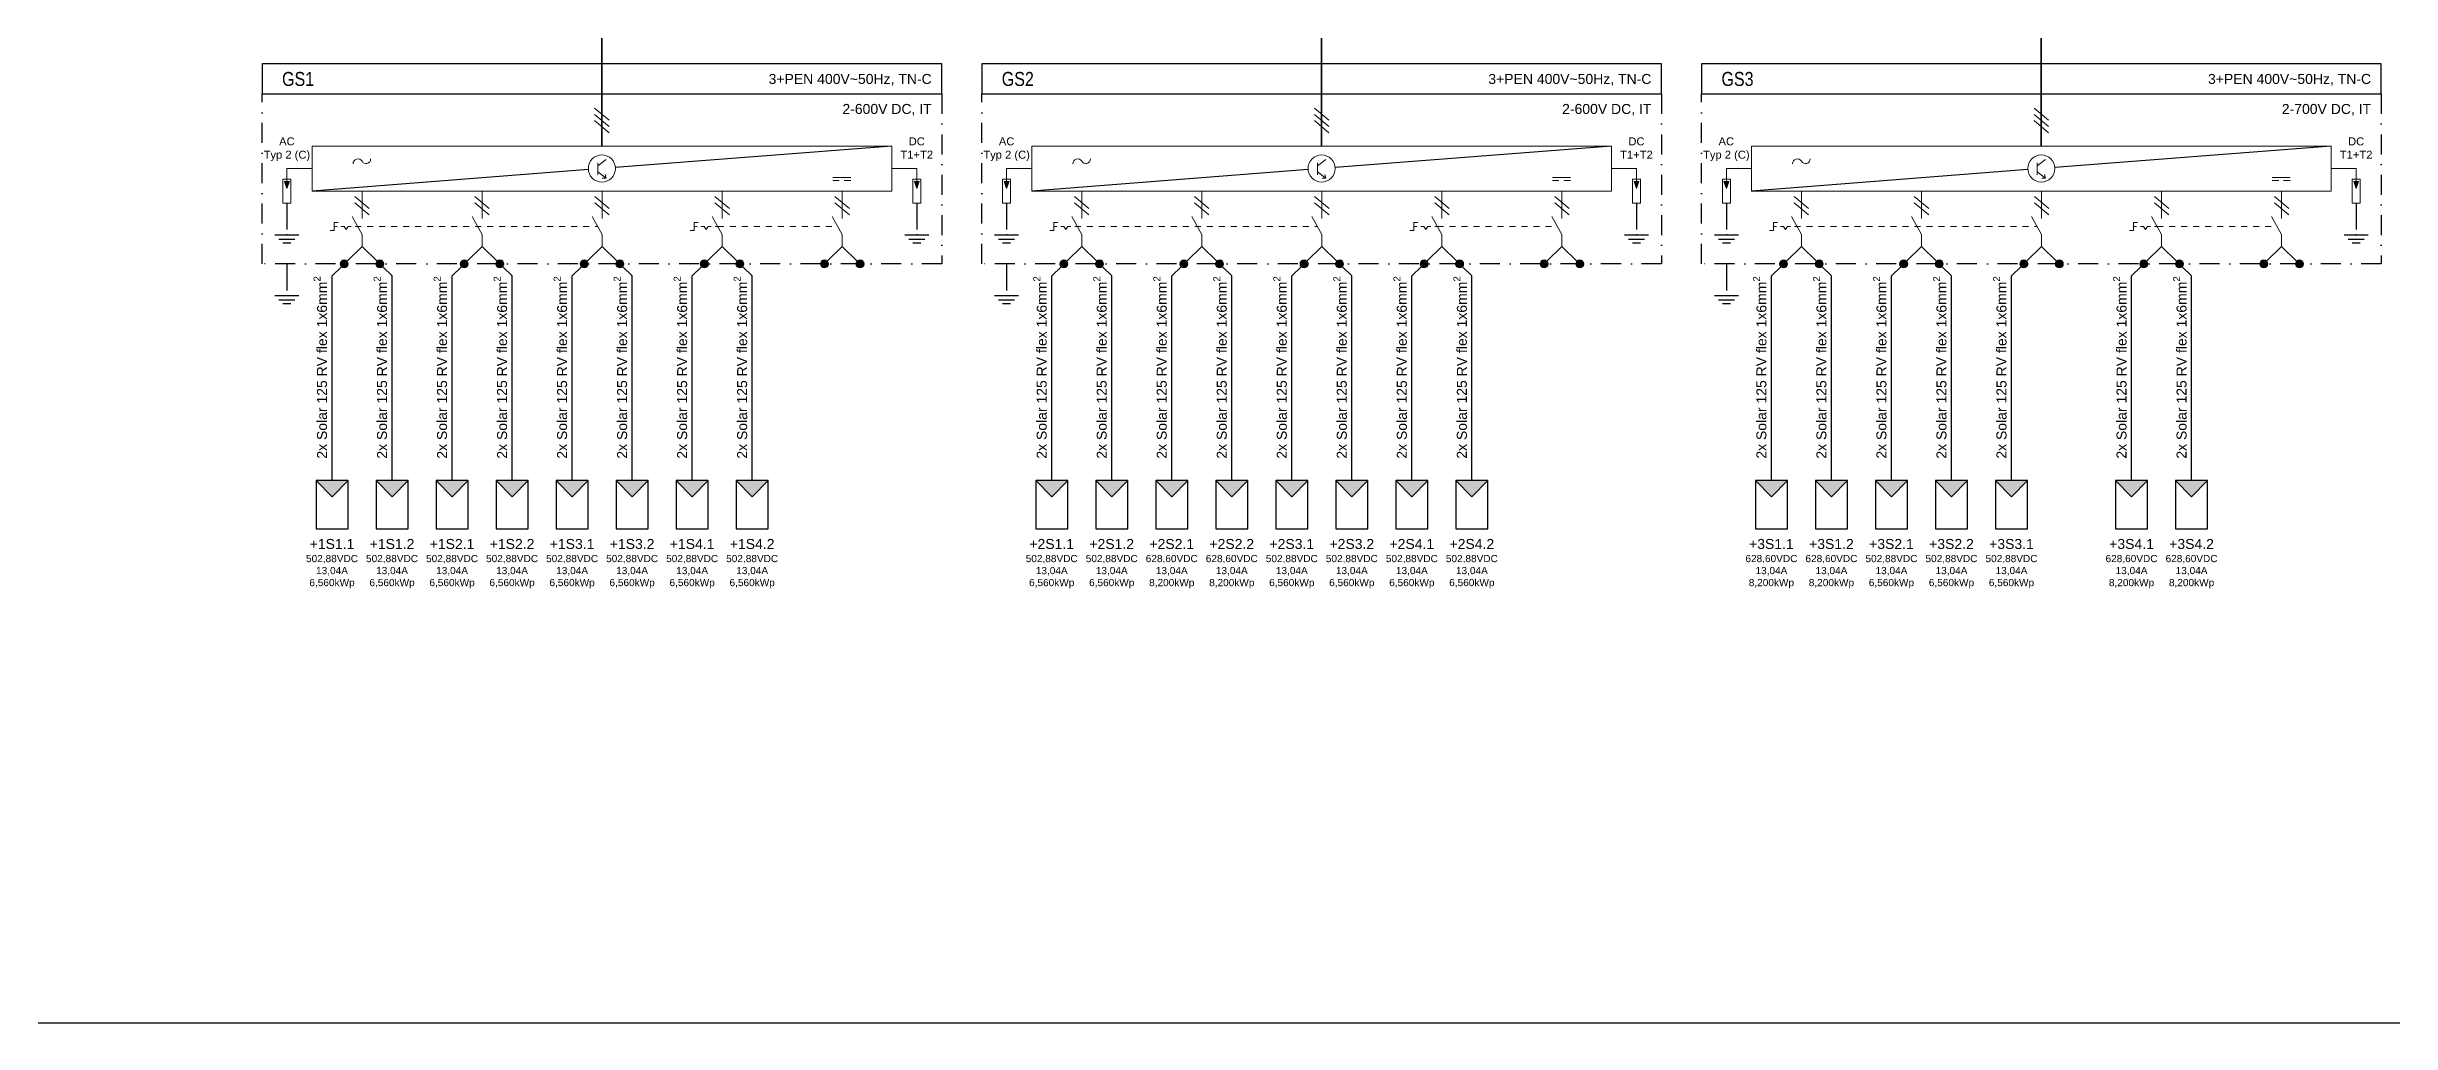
# Model space of a CAD drawing. Header units: millimetres. Extents: x -612 to 6794, y -5043 to 2163.
# Drawn here: x 74 to 660, y 755 to 1000 of the extents above; entities that cross this region are included whole.
import ezdxf
from ezdxf.enums import TextEntityAlignment as Align

# ---------------------------------------------------------------- set-up
doc = ezdxf.new("R2010")
doc.units = ezdxf.units.MM
doc.header["$MEASUREMENT"] = 0
for name, pattern in [('EPL_DASH', [1, 0.5, -0.5]), ('EPL_DASHLONGDOT', [1, 0.66, -0.12, 0.1, -0.12]), ('ČERCHOVANÁ', [1, 0.5, -0.25, 0, -0.25])]:
    doc.linetypes.add(name, pattern=pattern)
for name, color, linetype in [('22kV', 34, 'Continuous'), ('400V', 7, 'Continuous'), ('EV-Káble', 7, 'Continuous'), ('Kable', 7, 'Continuous'), ('LEGRAND', 7, 'Continuous')]:
    doc.layers.add(name, color=color, linetype=linetype)
doc.layers.add('EPLAN100', color=7, linetype='Continuous', lineweight=50)
doc.layers.add('EPLAN305', color=7, linetype='EPL_DASH', lineweight=25)
doc.styles.get("Standard").update_dxf_attribs({"font": 'arial.ttf'})
doc.styles.add('styl2', font='ARIALN.TTF', dxfattribs={"width": 0.85})

msp = doc.modelspace()

# ---------------------------------------------------------------- hatches: boundary and pattern name
at = {"layer": 'EPLAN305', "linetype": 'Continuous', "ltscale": 4}
for points in [[(141.25, 891.09), (145.25, 887.09), (149.25, 891.09)], [(156.25, 891.09), (160.25, 887.09), (164.25, 891.09)], [(171.25, 891.09), (175.25, 887.09), (179.25, 891.09)], [(186.25, 891.09), (190.25, 887.09), (194.25, 891.09)], [(201.25, 891.09), (205.25, 887.09), (209.25, 891.09)], [(216.25, 891.09), (220.25, 887.09), (224.25, 891.09)], [(231.25, 891.09), (235.25, 887.09), (239.25, 891.09)], [(246.25, 891.09), (250.25, 887.09), (254.25, 891.09)], [(321.11, 891.09), (325.11, 887.09), (329.11, 891.09)], [(336.11, 891.09), (340.11, 887.09), (344.11, 891.09)], [(351.11, 891.09), (355.11, 887.09), (359.11, 891.09)], [(366.11, 891.09), (370.11, 887.09), (374.11, 891.09)], [(381.11, 891.09), (385.11, 887.09), (389.11, 891.09)], [(396.11, 891.09), (400.11, 887.09), (404.11, 891.09)], [(411.11, 891.09), (415.11, 887.09), (419.11, 891.09)], [(426.11, 891.09), (430.11, 887.09), (434.11, 891.09)], [(500.97, 891.09), (504.97, 887.09), (508.97, 891.09)], [(515.97, 891.09), (519.97, 887.09), (523.97, 891.09)], [(530.97, 891.09), (534.97, 887.09), (538.97, 891.09)], [(545.97, 891.09), (549.97, 887.09), (553.97, 891.09)], [(560.97, 891.09), (564.97, 887.09), (568.97, 891.09)], [(590.97, 891.09), (594.97, 887.09), (598.97, 891.09)], [(605.97, 891.09), (609.97, 887.09), (613.97, 891.09)]]:
    msp.add_hatch(color=230, dxfattribs=at).paths.add_polyline_path(points, flags=0)
at = {"layer": 'EV-Káble', "transparency": 33554687}
h = msp.add_hatch(color=1, dxfattribs=at)
h.dxf.hatch_style = 1
h.paths.add_polyline_path([(149.3, 945.26, 1), (147.3, 945.26)])
h = msp.add_hatch(color=7, dxfattribs=at)
h.dxf.hatch_style = 1
h.paths.add_polyline_path([(147.3, 945.26, 1), (149.3, 945.26)])
h = msp.add_hatch(color=1, dxfattribs=at)
h.dxf.hatch_style = 1
h.paths.add_polyline_path([(158.2, 945.26, 1), (156.2, 945.26)])
h = msp.add_hatch(color=7, dxfattribs=at)
h.dxf.hatch_style = 1
h.paths.add_polyline_path([(156.2, 945.26, 1), (158.2, 945.26)])
h = msp.add_hatch(color=1, dxfattribs=at)
h.dxf.hatch_style = 1
h.paths.add_polyline_path([(179.3, 945.26, 1), (177.3, 945.26)])
h = msp.add_hatch(color=7, dxfattribs=at)
h.dxf.hatch_style = 1
h.paths.add_polyline_path([(177.3, 945.26, 1), (179.3, 945.26)])
h = msp.add_hatch(color=1, dxfattribs=at)
h.dxf.hatch_style = 1
h.paths.add_polyline_path([(188.2, 945.26, 1), (186.2, 945.26)])
h = msp.add_hatch(color=7, dxfattribs=at)
h.dxf.hatch_style = 1
h.paths.add_polyline_path([(186.2, 945.26, 1), (188.2, 945.26)])
h = msp.add_hatch(color=1, dxfattribs=at)
h.dxf.hatch_style = 1
h.paths.add_polyline_path([(209.3, 945.26, 1), (207.3, 945.26)])
h = msp.add_hatch(color=7, dxfattribs=at)
h.dxf.hatch_style = 1
h.paths.add_polyline_path([(207.3, 945.26, 1), (209.3, 945.26)])
h = msp.add_hatch(color=1, dxfattribs=at)
h.dxf.hatch_style = 1
h.paths.add_polyline_path([(218.2, 945.26, 1), (216.2, 945.26)])
h = msp.add_hatch(color=7, dxfattribs=at)
h.dxf.hatch_style = 1
h.paths.add_polyline_path([(216.2, 945.26, 1), (218.2, 945.26)])
h = msp.add_hatch(color=1, dxfattribs=at)
h.dxf.hatch_style = 1
h.paths.add_polyline_path([(239.3, 945.26, 1), (237.3, 945.26)])
h = msp.add_hatch(color=7, dxfattribs=at)
h.dxf.hatch_style = 1
h.paths.add_polyline_path([(237.3, 945.26, 1), (239.3, 945.26)])
h = msp.add_hatch(color=1, dxfattribs=at)
h.dxf.hatch_style = 1
h.paths.add_polyline_path([(248.2, 945.26, 1), (246.2, 945.26)])
h = msp.add_hatch(color=7, dxfattribs=at)
h.dxf.hatch_style = 1
h.paths.add_polyline_path([(246.2, 945.26, 1), (248.2, 945.26)])
h = msp.add_hatch(color=1, dxfattribs=at)
h.dxf.hatch_style = 1
h.paths.add_polyline_path([(269.3, 945.26, 1), (267.3, 945.26)])
h = msp.add_hatch(color=7, dxfattribs=at)
h.dxf.hatch_style = 1
h.paths.add_polyline_path([(267.3, 945.26, 1), (269.3, 945.26)])
h = msp.add_hatch(color=1, dxfattribs=at)
h.dxf.hatch_style = 1
h.paths.add_polyline_path([(278.2, 945.26, 1), (276.2, 945.26)])
h = msp.add_hatch(color=7, dxfattribs=at)
h.dxf.hatch_style = 1
h.paths.add_polyline_path([(276.2, 945.26, 1), (278.2, 945.26)])
h = msp.add_hatch(color=1, dxfattribs=at)
h.dxf.hatch_style = 1
h.paths.add_polyline_path([(329.16, 945.26, 1), (327.16, 945.26)])
h = msp.add_hatch(color=7, dxfattribs=at)
h.dxf.hatch_style = 1
h.paths.add_polyline_path([(327.16, 945.26, 1), (329.16, 945.26)])
h = msp.add_hatch(color=1, dxfattribs=at)
h.dxf.hatch_style = 1
h.paths.add_polyline_path([(338.06, 945.26, 1), (336.06, 945.26)])
h = msp.add_hatch(color=7, dxfattribs=at)
h.dxf.hatch_style = 1
h.paths.add_polyline_path([(336.06, 945.26, 1), (338.06, 945.26)])
h = msp.add_hatch(color=1, dxfattribs=at)
h.dxf.hatch_style = 1
h.paths.add_polyline_path([(359.16, 945.26, 1), (357.16, 945.26)])
h = msp.add_hatch(color=7, dxfattribs=at)
h.dxf.hatch_style = 1
h.paths.add_polyline_path([(357.16, 945.26, 1), (359.16, 945.26)])
h = msp.add_hatch(color=1, dxfattribs=at)
h.dxf.hatch_style = 1
h.paths.add_polyline_path([(368.06, 945.26, 1), (366.06, 945.26)])
h = msp.add_hatch(color=7, dxfattribs=at)
h.dxf.hatch_style = 1
h.paths.add_polyline_path([(366.06, 945.26, 1), (368.06, 945.26)])
h = msp.add_hatch(color=1, dxfattribs=at)
h.dxf.hatch_style = 1
h.paths.add_polyline_path([(389.16, 945.26, 1), (387.16, 945.26)])
h = msp.add_hatch(color=7, dxfattribs=at)
h.dxf.hatch_style = 1
h.paths.add_polyline_path([(387.16, 945.26, 1), (389.16, 945.26)])
h = msp.add_hatch(color=1, dxfattribs=at)
h.dxf.hatch_style = 1
h.paths.add_polyline_path([(398.06, 945.26, 1), (396.06, 945.26)])
h = msp.add_hatch(color=7, dxfattribs=at)
h.dxf.hatch_style = 1
h.paths.add_polyline_path([(396.06, 945.26, 1), (398.06, 945.26)])
h = msp.add_hatch(color=1, dxfattribs=at)
h.dxf.hatch_style = 1
h.paths.add_polyline_path([(419.16, 945.26, 1), (417.16, 945.26)])
h = msp.add_hatch(color=7, dxfattribs=at)
h.dxf.hatch_style = 1
h.paths.add_polyline_path([(417.16, 945.26, 1), (419.16, 945.26)])
h = msp.add_hatch(color=1, dxfattribs=at)
h.dxf.hatch_style = 1
h.paths.add_polyline_path([(428.06, 945.26, 1), (426.06, 945.26)])
h = msp.add_hatch(color=7, dxfattribs=at)
h.dxf.hatch_style = 1
h.paths.add_polyline_path([(426.06, 945.26, 1), (428.06, 945.26)])
h = msp.add_hatch(color=1, dxfattribs=at)
h.dxf.hatch_style = 1
h.paths.add_polyline_path([(449.16, 945.26, 1), (447.16, 945.26)])
h = msp.add_hatch(color=7, dxfattribs=at)
h.dxf.hatch_style = 1
h.paths.add_polyline_path([(447.16, 945.26, 1), (449.16, 945.26)])
h = msp.add_hatch(color=1, dxfattribs=at)
h.dxf.hatch_style = 1
h.paths.add_polyline_path([(458.06, 945.26, 1), (456.06, 945.26)])
h = msp.add_hatch(color=7, dxfattribs=at)
h.dxf.hatch_style = 1
h.paths.add_polyline_path([(456.06, 945.26, 1), (458.06, 945.26)])
h = msp.add_hatch(color=1, dxfattribs=at)
h.dxf.hatch_style = 1
h.paths.add_polyline_path([(509.02, 945.26, 1), (507.02, 945.26)])
h = msp.add_hatch(color=7, dxfattribs=at)
h.dxf.hatch_style = 1
h.paths.add_polyline_path([(507.02, 945.26, 1), (509.02, 945.26)])
h = msp.add_hatch(color=1, dxfattribs=at)
h.dxf.hatch_style = 1
h.paths.add_polyline_path([(517.92, 945.26, 1), (515.92, 945.26)])
h = msp.add_hatch(color=7, dxfattribs=at)
h.dxf.hatch_style = 1
h.paths.add_polyline_path([(515.92, 945.26, 1), (517.92, 945.26)])
h = msp.add_hatch(color=1, dxfattribs=at)
h.dxf.hatch_style = 1
h.paths.add_polyline_path([(539.02, 945.26, 1), (537.02, 945.26)])
h = msp.add_hatch(color=7, dxfattribs=at)
h.dxf.hatch_style = 1
h.paths.add_polyline_path([(537.02, 945.26, 1), (539.02, 945.26)])
h = msp.add_hatch(color=1, dxfattribs=at)
h.dxf.hatch_style = 1
h.paths.add_polyline_path([(547.92, 945.26, 1), (545.92, 945.26)])
h = msp.add_hatch(color=7, dxfattribs=at)
h.dxf.hatch_style = 1
h.paths.add_polyline_path([(545.92, 945.26, 1), (547.92, 945.26)])
h = msp.add_hatch(color=1, dxfattribs=at)
h.dxf.hatch_style = 1
h.paths.add_polyline_path([(569.02, 945.26, 1), (567.02, 945.26)])
h = msp.add_hatch(color=7, dxfattribs=at)
h.dxf.hatch_style = 1
h.paths.add_polyline_path([(567.02, 945.26, 1), (569.02, 945.26)])
h = msp.add_hatch(color=1, dxfattribs=at)
h.dxf.hatch_style = 1
h.paths.add_polyline_path([(577.92, 945.26, 1), (575.92, 945.26)])
h = msp.add_hatch(color=7, dxfattribs=at)
h.dxf.hatch_style = 1
h.paths.add_polyline_path([(575.92, 945.26, 1), (577.92, 945.26)])
h = msp.add_hatch(color=1, dxfattribs=at)
h.dxf.hatch_style = 1
h.paths.add_polyline_path([(599.02, 945.26, 1), (597.02, 945.26)])
h = msp.add_hatch(color=7, dxfattribs=at)
h.dxf.hatch_style = 1
h.paths.add_polyline_path([(597.02, 945.26, 1), (599.02, 945.26)])
h = msp.add_hatch(color=1, dxfattribs=at)
h.dxf.hatch_style = 1
h.paths.add_polyline_path([(607.92, 945.26, 1), (605.92, 945.26)])
h = msp.add_hatch(color=7, dxfattribs=at)
h.dxf.hatch_style = 1
h.paths.add_polyline_path([(605.92, 945.26, 1), (607.92, 945.26)])
h = msp.add_hatch(color=1, dxfattribs=at)
h.dxf.hatch_style = 1
h.paths.add_polyline_path([(629.02, 945.26, 1), (627.02, 945.26)])
h = msp.add_hatch(color=7, dxfattribs=at)
h.dxf.hatch_style = 1
h.paths.add_polyline_path([(627.02, 945.26, 1), (629.02, 945.26)])
h = msp.add_hatch(color=1, dxfattribs=at)
h.dxf.hatch_style = 1
h.paths.add_polyline_path([(637.92, 945.26, 1), (635.92, 945.26)])
h = msp.add_hatch(color=7, dxfattribs=at)
h.dxf.hatch_style = 1
h.paths.add_polyline_path([(635.92, 945.26, 1), (637.92, 945.26)])
at = {"layer": 'LEGRAND', "lineweight": 13}
for points in [[(133.39, 965.84), (134.59, 965.84), (133.99, 964.14)], [(290.78, 965.84), (291.98, 965.84), (291.38, 964.14)], [(313.25, 965.84), (314.45, 965.84), (313.85, 964.14)], [(470.64, 965.84), (471.84, 965.84), (471.24, 964.14)], [(493.11, 965.84), (494.31, 965.84), (493.71, 964.14)], [(650.5, 965.84), (651.7, 965.84), (651.1, 964.14)]]:
    msp.add_hatch(color=256, dxfattribs=at).paths.add_polyline_path(points, flags=0)

# ---------------------------------------------------------------- linework, layer by layer
for p, q in [((285.12, 974.74), (216.05, 969.38)), ((464.98, 974.74), (395.91, 969.38)), ((644.84, 974.74), (575.77, 969.38)), ((209.32, 968.85), (140.25, 963.49)), ((389.18, 968.85), (320.12, 963.49)), ((569.04, 968.85), (499.98, 963.49))]:
    msp.add_line(p, q)
at = {"lineweight": 13}
for p, q in [((133.99, 969.12), (140.25, 969.12)), ((291.37, 969.12), (285.12, 969.12)), ((313.85, 969.12), (320.11, 969.12)), ((471.23, 969.12), (464.98, 969.12)), ((493.71, 969.12), (499.97, 969.12)), ((651.1, 969.12), (644.84, 969.12))]:
    msp.add_line(p, q, dxfattribs=at)
at = {"linetype": 'EPL_DASH', "lineweight": 13, "ltscale": 3}
for p, q in [((151, 954.63), (211.5, 954.63)), ((241.63, 954.63), (271.64, 954.63)), ((330.86, 954.63), (391.36, 954.63)), ((421.49, 954.63), (451.5, 954.63)), ((510.72, 954.63), (571.22, 954.63)), ((601.35, 954.63), (631.36, 954.63))]:
    msp.add_line(p, q, dxfattribs=at)
msp.add_lwpolyline([(-434.71, 1459.16), (960.35, 1459.16), (960.35, 755.5), (-434.71, 755.5)], close=True)
at = {"layer": '22kV', "color": 0, "linetype": 'ČERCHOVANÁ', "ltscale": 10}
for points in [[(127.76, 987.75), (297.62, 987.75), (297.62, 945.26), (127.76, 945.26)], [(307.62, 987.75), (477.48, 987.75), (477.48, 945.26), (307.62, 945.26)], [(487.48, 987.75), (657.34, 987.75), (657.34, 945.26), (487.48, 945.26)]]:
    msp.add_lwpolyline(points, close=True, dxfattribs=at)
at = {"layer": '400V', "lineweight": 13}
for p, q in [((210.89, 984.2), (214.48, 981.19)), ((210.89, 982.64), (214.48, 979.63)), ((210.89, 981.08), (214.48, 978.07)), ((390.75, 984.2), (394.34, 981.19)), ((390.75, 982.64), (394.34, 979.63)), ((390.75, 981.08), (394.34, 978.07)), ((570.61, 984.2), (574.2, 981.19)), ((570.61, 982.64), (574.2, 979.63)), ((570.61, 981.08), (574.2, 978.07))]:
    msp.add_line(p, q, dxfattribs=at)
at = {"layer": '400V', "linetype": 'Continuous', "lineweight": 13, "ltscale": 4}
for p, q in [((213.74, 971.37), (211.64, 969.79)), ((211.64, 970.54), (211.64, 967.54)), ((213.74, 966.72), (211.64, 968.29)), ((213.73, 966.71), (212.8, 966.73)), ((213.73, 966.71), (213.49, 967.62)), ((270.37, 966.89), (274.87, 966.89)), ((393.6, 971.37), (391.5, 969.79)), ((391.5, 970.54), (391.5, 967.54)), ((393.6, 966.72), (391.5, 968.29)), ((393.59, 966.71), (392.66, 966.73)), ((393.59, 966.71), (393.35, 967.62)), ((450.23, 966.89), (454.73, 966.89)), ((573.46, 971.37), (571.36, 969.79)), ((571.36, 970.54), (571.36, 967.54)), ((573.46, 966.72), (571.36, 968.29)), ((573.46, 966.71), (572.52, 966.73)), ((573.46, 966.71), (573.21, 967.62)), ((630.09, 966.89), (634.59, 966.89)), ((270.37, 966.14), (272.02, 966.14)), ((274.87, 966.14), (273.22, 966.14)), ((450.23, 966.14), (451.88, 966.14)), ((454.73, 966.14), (453.08, 966.14)), ((630.09, 966.14), (631.74, 966.14)), ((634.59, 966.14), (632.94, 966.14))]:
    msp.add_line(p, q, dxfattribs=at)
at = {"layer": '400V', "color": 1, "lineweight": 13}
for p, q in [((150.95, 962.12), (154.55, 959.1)), ((180.95, 962.12), (184.55, 959.1)), ((210.95, 962.12), (214.55, 959.1)), ((240.95, 962.12), (244.55, 959.1)), ((270.95, 962.12), (274.55, 959.1)), ((330.82, 962.12), (334.41, 959.1)), ((360.82, 962.12), (364.41, 959.1)), ((390.82, 962.12), (394.41, 959.1)), ((420.82, 962.12), (424.41, 959.1)), ((450.82, 962.12), (454.41, 959.1)), ((510.68, 962.12), (514.27, 959.1)), ((540.68, 962.12), (544.27, 959.1)), ((570.68, 962.12), (574.27, 959.1)), ((600.68, 962.12), (604.27, 959.1)), ((630.68, 962.12), (634.27, 959.1)), ((150.95, 960.55), (154.55, 957.54)), ((180.95, 960.55), (184.55, 957.54)), ((210.95, 960.55), (214.55, 957.54)), ((240.95, 960.55), (244.55, 957.54)), ((270.95, 960.55), (274.55, 957.54)), ((330.82, 960.55), (334.41, 957.54)), ((360.82, 960.55), (364.41, 957.54)), ((390.82, 960.55), (394.41, 957.54)), ((420.82, 960.55), (424.41, 957.54)), ((450.82, 960.55), (454.41, 957.54)), ((510.68, 960.55), (514.27, 957.54)), ((540.68, 960.55), (544.27, 957.54)), ((570.68, 960.55), (574.27, 957.54)), ((600.68, 960.55), (604.27, 957.54)), ((630.68, 960.55), (634.27, 957.54))]:
    msp.add_line(p, q, dxfattribs=at)
at = {"layer": '400V', "color": 1, "linetype": 'Continuous', "lineweight": 13}
for p, q in [((152.75, 963.49), (152.75, 956.63)), ((182.75, 963.49), (182.75, 956.63)), ((212.75, 963.49), (212.75, 956.63)), ((242.75, 963.49), (242.75, 956.63)), ((272.75, 963.49), (272.75, 956.63)), ((332.61, 963.49), (332.61, 956.63)), ((362.61, 963.49), (362.61, 956.63)), ((392.61, 963.49), (392.61, 956.63)), ((422.61, 963.49), (422.61, 956.63)), ((452.61, 963.49), (452.61, 956.63)), ((512.47, 963.49), (512.47, 956.63)), ((542.47, 963.49), (542.47, 956.63)), ((572.47, 963.49), (572.47, 956.63)), ((602.47, 963.49), (602.47, 956.63)), ((632.47, 963.49), (632.47, 956.63))]:
    msp.add_line(p, q, dxfattribs=at)
at = {"layer": '400V', "color": 1, "linetype": 'Continuous', "lineweight": 13, "ltscale": 4}
for p, q in [((145.75, 955.63), (145.75, 953.63)), ((145.75, 955.63), (146.75, 955.63)), ((152.75, 952.64), (150.25, 957.14)), ((182.75, 952.64), (180.25, 957.14)), ((212.75, 952.64), (210.25, 957.14)), ((235.75, 955.63), (235.75, 953.63)), ((235.75, 955.63), (236.75, 955.63)), ((242.75, 952.64), (240.25, 957.14)), ((272.75, 952.64), (270.25, 957.14)), ((325.61, 955.63), (325.61, 953.63)), ((325.61, 955.63), (326.61, 955.63)), ((332.61, 952.64), (330.11, 957.14)), ((362.61, 952.64), (360.11, 957.14)), ((392.61, 952.64), (390.11, 957.14)), ((415.61, 955.63), (415.61, 953.63)), ((415.61, 955.63), (416.61, 955.63)), ((422.61, 952.64), (420.11, 957.14)), ((452.61, 952.64), (450.11, 957.14)), ((505.47, 955.63), (505.47, 953.63)), ((505.47, 955.63), (506.47, 955.63)), ((512.47, 952.64), (509.97, 957.14)), ((542.47, 952.64), (539.97, 957.14)), ((572.47, 952.64), (569.97, 957.14)), ((595.47, 955.63), (595.47, 953.63)), ((595.47, 955.63), (596.47, 955.63)), ((602.47, 952.64), (599.97, 957.14)), ((632.47, 952.64), (629.97, 957.14)), ((144.75, 953.63), (145.75, 953.63)), ((145.75, 954.63), (146.5, 954.63)), ((147.5, 954.63), (148.25, 954.63)), ((148.75, 953.88), (148.25, 954.63)), ((149.25, 954.63), (148.75, 953.88)), ((149.25, 954.63), (150, 954.63)), ((151, 954.63), (151.63, 954.63)), ((152.75, 949.64), (152.75, 952.64)), ((182.75, 949.64), (182.75, 952.64)), ((212.75, 949.64), (212.75, 952.64)), ((234.75, 953.63), (235.75, 953.63)), ((235.75, 954.63), (236.5, 954.63)), ((237.5, 954.63), (238.25, 954.63)), ((238.75, 953.88), (238.25, 954.63)), ((239.25, 954.63), (238.75, 953.88)), ((239.25, 954.63), (240, 954.63)), ((241, 954.63), (241.63, 954.63)), ((242.75, 949.64), (242.75, 952.64)), ((272.75, 949.64), (272.75, 952.64)), ((324.61, 953.63), (325.61, 953.63)), ((325.61, 954.63), (326.36, 954.63)), ((327.36, 954.63), (328.11, 954.63)), ((328.61, 953.88), (328.11, 954.63)), ((329.11, 954.63), (328.61, 953.88)), ((329.11, 954.63), (329.86, 954.63)), ((330.86, 954.63), (331.49, 954.63)), ((332.61, 949.64), (332.61, 952.64)), ((362.61, 949.64), (362.61, 952.64)), ((392.61, 949.64), (392.61, 952.64)), ((414.61, 953.63), (415.61, 953.63)), ((415.61, 954.63), (416.36, 954.63)), ((417.36, 954.63), (418.11, 954.63)), ((418.61, 953.88), (418.11, 954.63)), ((419.11, 954.63), (418.61, 953.88)), ((419.11, 954.63), (419.86, 954.63)), ((420.86, 954.63), (421.49, 954.63)), ((422.61, 949.64), (422.61, 952.64)), ((452.61, 949.64), (452.61, 952.64)), ((504.47, 953.63), (505.47, 953.63)), ((505.47, 954.63), (506.22, 954.63)), ((507.22, 954.63), (507.97, 954.63)), ((508.47, 953.88), (507.97, 954.63)), ((508.97, 954.63), (508.47, 953.88)), ((508.97, 954.63), (509.72, 954.63)), ((510.72, 954.63), (511.35, 954.63)), ((512.47, 949.64), (512.47, 952.64)), ((542.47, 949.64), (542.47, 952.64)), ((572.47, 949.64), (572.47, 952.64)), ((594.47, 953.63), (595.47, 953.63)), ((595.47, 954.63), (596.22, 954.63)), ((597.22, 954.63), (597.97, 954.63)), ((598.47, 953.88), (597.97, 954.63)), ((598.97, 954.63), (598.47, 953.88)), ((598.97, 954.63), (599.72, 954.63)), ((600.72, 954.63), (601.35, 954.63)), ((602.47, 949.64), (602.47, 952.64)), ((632.47, 949.64), (632.47, 952.64))]:
    msp.add_line(p, q, dxfattribs=at)
at = {"layer": '400V', "const_width": 0.4, "flags": 128}
for points in [[(212.69, 974.74), (212.69, 1035.26), (538.65, 1035.26), (538.65, 1182.8)], [(568.65, 1182.8), (568.65, 1025.26), (392.55, 1025.26), (392.55, 974.75)], [(598.65, 1182.79), (598.65, 1015.25), (572.41, 1015.25), (572.41, 974.74)]]:
    msp.add_lwpolyline(points, dxfattribs=at)
at = {"layer": '400V', "color": 230, "ltscale": 5}
for points in [[(127.76, 987.75), (297.62, 987.75), (297.62, 995.25), (127.76, 995.25)], [(307.62, 987.75), (477.48, 987.75), (477.48, 995.25), (307.62, 995.25)], [(487.48, 987.75), (657.34, 987.75), (657.34, 995.25), (487.48, 995.25)]]:
    msp.add_lwpolyline(points, close=True, dxfattribs=at)
at = {"layer": '400V', "linetype": 'Continuous', "lineweight": 13, "ltscale": 4}
for points in [[(140.25, 963.49), (285.12, 963.49), (285.12, 974.74), (140.25, 974.74)], [(320.12, 963.49), (464.98, 963.49), (464.98, 974.74), (320.12, 974.74)], [(499.98, 963.49), (644.84, 963.49), (644.84, 974.74), (499.98, 974.74)]]:
    msp.add_lwpolyline(points, close=True, dxfattribs=at)
at = {"layer": '400V', "color": 1, "linetype": 'Continuous', "lineweight": 25, "ltscale": 4}
for points in [[(149, 945.95), (152.75, 949.64)], [(156.5, 945.95), (152.75, 949.64)], [(179, 945.95), (182.75, 949.64)], [(186.5, 945.95), (182.75, 949.64)], [(209, 945.95), (212.75, 949.64)], [(216.5, 945.95), (212.75, 949.64)], [(239, 945.95), (242.75, 949.64)], [(246.5, 945.95), (242.75, 949.64)], [(269, 945.95), (272.75, 949.64)], [(276.5, 945.95), (272.75, 949.64)], [(328.86, 945.95), (332.61, 949.64)], [(336.36, 945.95), (332.61, 949.64)], [(358.86, 945.95), (362.61, 949.64)], [(366.36, 945.95), (362.61, 949.64)], [(388.86, 945.95), (392.61, 949.64)], [(396.36, 945.95), (392.61, 949.64)], [(418.86, 945.95), (422.61, 949.64)], [(426.36, 945.95), (422.61, 949.64)], [(448.86, 945.95), (452.61, 949.64)], [(456.36, 945.95), (452.61, 949.64)], [(508.72, 945.95), (512.47, 949.64)], [(516.22, 945.95), (512.47, 949.64)], [(538.72, 945.95), (542.47, 949.64)], [(546.22, 945.95), (542.47, 949.64)], [(568.72, 945.95), (572.47, 949.64)], [(576.22, 945.95), (572.47, 949.64)], [(598.72, 945.95), (602.47, 949.64)], [(606.22, 945.95), (602.47, 949.64)], [(628.72, 945.95), (632.47, 949.64)], [(636.22, 945.95), (632.47, 949.64)], [(145.25, 891.09), (145.25, 942.26), (147.59, 944.56)], [(160.25, 891.09), (160.25, 942.26), (157.91, 944.56)], [(175.25, 891.09), (175.25, 942.26), (177.59, 944.56)], [(190.25, 891.09), (190.25, 942.26), (187.91, 944.56)], [(205.25, 891.09), (205.25, 942.26), (207.59, 944.56)], [(220.25, 891.09), (220.25, 942.26), (217.91, 944.56)], [(235.25, 891.09), (235.25, 942.26), (237.59, 944.56)], [(250.25, 891.09), (250.25, 942.26), (247.91, 944.56)], [(325.11, 891.09), (325.11, 942.26), (327.45, 944.56)], [(340.11, 891.09), (340.11, 942.26), (337.77, 944.56)], [(355.11, 891.09), (355.11, 942.26), (357.45, 944.56)], [(370.11, 891.09), (370.11, 942.26), (367.77, 944.56)], [(385.11, 891.09), (385.11, 942.26), (387.45, 944.56)], [(400.11, 891.09), (400.11, 942.26), (397.77, 944.56)], [(415.11, 891.09), (415.11, 942.26), (417.45, 944.56)], [(430.11, 891.09), (430.11, 942.26), (427.77, 944.56)], [(504.97, 891.09), (504.97, 942.26), (507.31, 944.56)], [(519.97, 891.09), (519.97, 942.26), (517.63, 944.56)], [(534.97, 891.09), (534.97, 942.26), (537.31, 944.56)], [(549.97, 891.09), (549.97, 942.26), (547.63, 944.56)], [(564.97, 891.09), (564.97, 942.26), (567.31, 944.56)], [(594.97, 891.09), (594.97, 942.26), (597.31, 944.56)], [(609.97, 891.09), (609.97, 942.26), (607.63, 944.56)]]:
    msp.add_lwpolyline(points, dxfattribs=at)
at = {"layer": '400V', "linetype": 'Continuous', "lineweight": 13, "ltscale": 4}
for centre in [(212.69, 969.12), (392.55, 969.12), (572.41, 969.12)]:
    msp.add_circle(centre, 3.38, dxfattribs=at)
for centre, radius, start, end in [((151.71, 970.32), 1.2, 30, 180), ((153.75, 971.5), 1.16, 210, 0), ((331.57, 970.32), 1.2, 30, 180), ((333.61, 971.5), 1.16, 210, 0), ((511.43, 970.32), 1.2, 30, 180), ((513.48, 971.5), 1.16, 210, 0)]:
    msp.add_arc(centre, radius, start, end, dxfattribs=at)
at = {"layer": 'EPLAN100', "color": 94, "linetype": 'EPL_DASHLONGDOT', "lineweight": 30, "ltscale": 10, "true_color": 0x00a800}
for p, q in [((133.99, 960.49), (133.99, 952.49)), ((291.38, 960.49), (291.38, 952.49)), ((313.85, 960.49), (313.85, 952.49)), ((471.24, 960.49), (471.24, 952.49)), ((493.71, 960.49), (493.71, 952.49)), ((651.1, 960.49), (651.1, 952.49)), ((136.99, 952.49), (130.99, 952.49)), ((131.99, 951.49), (135.99, 951.49)), ((134.99, 950.49), (132.99, 950.49)), ((294.38, 952.49), (288.38, 952.49)), ((289.38, 951.49), (293.38, 951.49)), ((292.38, 950.49), (290.38, 950.49)), ((316.85, 952.49), (310.85, 952.49)), ((311.85, 951.49), (315.85, 951.49)), ((314.85, 950.49), (312.85, 950.49)), ((474.24, 952.49), (468.24, 952.49)), ((469.24, 951.49), (473.24, 951.49)), ((472.24, 950.49), (470.24, 950.49)), ((496.71, 952.49), (490.71, 952.49)), ((491.71, 951.49), (495.71, 951.49)), ((494.71, 950.49), (492.71, 950.49)), ((654.1, 952.49), (648.1, 952.49)), ((649.1, 951.49), (653.1, 951.49)), ((652.1, 950.49), (650.1, 950.49)), ((133.99, 945.26), (133.99, 937.26)), ((313.85, 945.26), (313.85, 937.26)), ((493.71, 945.26), (493.71, 937.26)), ((136.99, 937.26), (130.99, 937.26)), ((131.99, 936.26), (135.99, 936.26)), ((134.99, 935.26), (132.99, 935.26)), ((316.85, 937.26), (310.85, 937.26)), ((311.85, 936.26), (315.85, 936.26)), ((314.85, 935.26), (312.85, 935.26)), ((496.71, 937.26), (490.71, 937.26)), ((491.71, 936.26), (495.71, 936.26)), ((494.71, 935.26), (492.71, 935.26))]:
    msp.add_line(p, q, dxfattribs=at)
at = {"layer": 'EPLAN305', "color": 230, "linetype": 'Continuous', "ltscale": 4}
for points in [[(141.25, 891.09), (145.25, 887.09), (149.25, 891.09)], [(141.25, 879.09), (149.25, 879.09), (149.25, 891.09), (141.25, 891.09)], [(156.25, 891.09), (160.25, 887.09), (164.25, 891.09)], [(156.25, 879.09), (164.25, 879.09), (164.25, 891.09), (156.25, 891.09)], [(171.25, 891.09), (175.25, 887.09), (179.25, 891.09)], [(171.25, 879.09), (179.25, 879.09), (179.25, 891.09), (171.25, 891.09)], [(186.25, 891.09), (190.25, 887.09), (194.25, 891.09)], [(186.25, 879.09), (194.25, 879.09), (194.25, 891.09), (186.25, 891.09)], [(201.25, 891.09), (205.25, 887.09), (209.25, 891.09)], [(201.25, 879.09), (209.25, 879.09), (209.25, 891.09), (201.25, 891.09)], [(216.25, 891.09), (220.25, 887.09), (224.25, 891.09)], [(216.25, 879.09), (224.25, 879.09), (224.25, 891.09), (216.25, 891.09)], [(231.25, 891.09), (235.25, 887.09), (239.25, 891.09)], [(231.25, 879.09), (239.25, 879.09), (239.25, 891.09), (231.25, 891.09)], [(246.25, 891.09), (250.25, 887.09), (254.25, 891.09)], [(246.25, 879.09), (254.25, 879.09), (254.25, 891.09), (246.25, 891.09)], [(321.11, 891.09), (325.11, 887.09), (329.11, 891.09)], [(321.11, 879.09), (329.11, 879.09), (329.11, 891.09), (321.11, 891.09)], [(336.11, 891.09), (340.11, 887.09), (344.11, 891.09)], [(336.11, 879.09), (344.11, 879.09), (344.11, 891.09), (336.11, 891.09)], [(351.11, 891.09), (355.11, 887.09), (359.11, 891.09)], [(351.11, 879.09), (359.11, 879.09), (359.11, 891.09), (351.11, 891.09)], [(366.11, 891.09), (370.11, 887.09), (374.11, 891.09)], [(366.11, 879.09), (374.11, 879.09), (374.11, 891.09), (366.11, 891.09)], [(381.11, 891.09), (385.11, 887.09), (389.11, 891.09)], [(381.11, 879.09), (389.11, 879.09), (389.11, 891.09), (381.11, 891.09)], [(396.11, 891.09), (400.11, 887.09), (404.11, 891.09)], [(396.11, 879.09), (404.11, 879.09), (404.11, 891.09), (396.11, 891.09)], [(411.11, 891.09), (415.11, 887.09), (419.11, 891.09)], [(411.11, 879.09), (419.11, 879.09), (419.11, 891.09), (411.11, 891.09)], [(426.11, 891.09), (430.11, 887.09), (434.11, 891.09)], [(426.11, 879.09), (434.11, 879.09), (434.11, 891.09), (426.11, 891.09)], [(500.97, 891.09), (504.97, 887.09), (508.97, 891.09)], [(500.97, 879.09), (508.97, 879.09), (508.97, 891.09), (500.97, 891.09)], [(515.97, 891.09), (519.97, 887.09), (523.97, 891.09)], [(515.97, 879.09), (523.97, 879.09), (523.97, 891.09), (515.97, 891.09)], [(530.97, 891.09), (534.97, 887.09), (538.97, 891.09)], [(530.97, 879.09), (538.97, 879.09), (538.97, 891.09), (530.97, 891.09)], [(545.97, 891.09), (549.97, 887.09), (553.97, 891.09)], [(545.97, 879.09), (553.97, 879.09), (553.97, 891.09), (545.97, 891.09)], [(560.97, 891.09), (564.97, 887.09), (568.97, 891.09)], [(560.97, 879.09), (568.97, 879.09), (568.97, 891.09), (560.97, 891.09)], [(590.97, 891.09), (594.97, 887.09), (598.97, 891.09)], [(590.97, 879.09), (598.97, 879.09), (598.97, 891.09), (590.97, 891.09)], [(605.97, 891.09), (609.97, 887.09), (613.97, 891.09)], [(605.97, 879.09), (613.97, 879.09), (613.97, 891.09), (605.97, 891.09)]]:
    msp.add_lwpolyline(points, close=True, dxfattribs=at)
at = {"layer": 'EV-Káble', "color": 1, "lineweight": 13}
for p, q in [((149.3, 945.26), (147.3, 945.26)), ((158.2, 945.26), (156.2, 945.26)), ((179.3, 945.26), (177.3, 945.26)), ((188.2, 945.26), (186.2, 945.26)), ((209.3, 945.26), (207.3, 945.26)), ((218.2, 945.26), (216.2, 945.26)), ((239.3, 945.26), (237.3, 945.26)), ((248.2, 945.26), (246.2, 945.26)), ((269.3, 945.26), (267.3, 945.26)), ((278.2, 945.26), (276.2, 945.26)), ((329.16, 945.26), (327.16, 945.26)), ((338.06, 945.26), (336.06, 945.26)), ((359.16, 945.26), (357.16, 945.26)), ((368.06, 945.26), (366.06, 945.26)), ((389.16, 945.26), (387.16, 945.26)), ((398.06, 945.26), (396.06, 945.26)), ((419.16, 945.26), (417.16, 945.26)), ((428.06, 945.26), (426.06, 945.26)), ((449.16, 945.26), (447.16, 945.26)), ((458.06, 945.26), (456.06, 945.26)), ((509.02, 945.26), (507.02, 945.26)), ((517.92, 945.26), (515.92, 945.26)), ((539.02, 945.26), (537.02, 945.26)), ((547.92, 945.26), (545.92, 945.26)), ((569.02, 945.26), (567.02, 945.26)), ((577.92, 945.26), (575.92, 945.26)), ((599.02, 945.26), (597.02, 945.26)), ((607.92, 945.26), (605.92, 945.26)), ((629.02, 945.26), (627.02, 945.26)), ((637.92, 945.26), (635.92, 945.26))]:
    msp.add_line(p, q, dxfattribs=at)
at = {"layer": 'LEGRAND', "lineweight": 13}
for p, q in [((133.99, 969.12), (133.99, 965.65)), ((291.38, 969.12), (291.38, 965.65)), ((313.85, 969.12), (313.85, 965.65)), ((471.24, 969.12), (471.24, 965.65)), ((493.71, 969.12), (493.71, 965.65)), ((651.1, 969.12), (651.1, 965.65))]:
    msp.add_line(p, q, dxfattribs=at)
for points in [[(132.99, 960.49), (134.99, 960.49), (134.99, 966.49), (132.99, 966.49)], [(133.39, 965.84), (134.59, 965.84), (133.99, 964.14)], [(290.38, 960.49), (292.38, 960.49), (292.38, 966.49), (290.38, 966.49)], [(290.78, 965.84), (291.98, 965.84), (291.38, 964.14)], [(312.85, 960.49), (314.85, 960.49), (314.85, 966.49), (312.85, 966.49)], [(313.25, 965.84), (314.45, 965.84), (313.85, 964.14)], [(470.24, 960.49), (472.24, 960.49), (472.24, 966.49), (470.24, 966.49)], [(470.64, 965.84), (471.84, 965.84), (471.24, 964.14)], [(492.71, 960.49), (494.71, 960.49), (494.71, 966.49), (492.71, 966.49)], [(493.11, 965.84), (494.31, 965.84), (493.71, 964.14)], [(650.1, 960.49), (652.1, 960.49), (652.1, 966.49), (650.1, 966.49)], [(650.5, 965.84), (651.7, 965.84), (651.1, 964.14)]]:
    msp.add_lwpolyline(points, close=True, dxfattribs=at)
at = {"layer": 'LEGRAND', "color": 1, "lineweight": 13}
for centre in [(148.3, 945.26), (157.2, 945.26), (178.3, 945.26), (187.2, 945.26), (208.3, 945.26), (217.2, 945.26), (238.3, 945.26), (247.2, 945.26), (268.3, 945.26), (277.2, 945.26), (328.16, 945.26), (337.06, 945.26), (358.16, 945.26), (367.06, 945.26), (388.16, 945.26), (397.06, 945.26), (418.16, 945.26), (427.06, 945.26), (448.16, 945.26), (457.06, 945.26), (508.02, 945.26), (516.92, 945.26), (538.02, 945.26), (546.92, 945.26), (568.02, 945.26), (576.92, 945.26), (598.02, 945.26), (606.92, 945.26), (628.02, 945.26), (636.92, 945.26)]:
    msp.add_circle(centre, 1, dxfattribs=at)

# ---------------------------------------------------------------- texts
at = {"layer": '22kV', "color": 230, "style": 'styl2'}
for s, p in [('GS1', (132.76, 991.5)), ('GS2', (312.62, 991.5)), ('GS3', (492.48, 991.5))]:
    msp.add_text(s, height=3.5, dxfattribs=at).set_placement(p, align=Align.MIDDLE_LEFT)
at = {"layer": '400V', "color": 251, "lineweight": 13}
for s, p in [('3+PEN 400V~50Hz, TN-C', (295.12, 991.5)), ('3+PEN 400V~50Hz, TN-C', (474.98, 991.5)), ('3+PEN 400V~50Hz, TN-C', (654.84, 991.5)), ('2-600V DC, IT', (295.12, 984)), ('2-600V DC, IT', (474.98, 984)), ('2-700V DC, IT', (654.84, 984))]:
    msp.add_text(s, height=2.5, dxfattribs=at).set_placement(p, align=Align.MIDDLE_RIGHT)
at = {"layer": '400V', "linetype": 'Continuous', "char_height": 2, "width": 13.7015, "attachment_point": 2}
for s, insert in [('\\pxqc;AC\\PTyp 2 (C)', (133.98, 976.9)), ('\\pxqc;DC\\PT1+T2', (291.38, 976.9)), ('\\pxqc;AC\\PTyp 2 (C)', (313.84, 976.9)), ('\\pxqc;DC\\PT1+T2', (471.24, 976.9)), ('\\pxqc;AC\\PTyp 2 (C)', (493.7, 976.9)), ('\\pxqc;DC\\PT1+T2', (651.1, 976.9)), ('\\pxqc;{\\H0.9x;502,88VDC\\P13,04A\\P6,560kWp}', (145.25, 872.52)), ('\\pxqc;{\\H0.9x;502,88VDC\\P13,04A\\P6,560kWp}', (160.25, 872.52)), ('\\pxqc;{\\H0.9x;502,88VDC\\P13,04A\\P6,560kWp}', (175.25, 872.52)), ('\\pxqc;{\\H0.9x;502,88VDC\\P13,04A\\P6,560kWp}', (190.25, 872.52)), ('\\pxqc;{\\H0.9x;502,88VDC\\P13,04A\\P6,560kWp}', (205.25, 872.52)), ('\\pxqc;{\\H0.9x;502,88VDC\\P13,04A\\P6,560kWp}', (220.25, 872.52)), ('\\pxqc;{\\H0.9x;502,88VDC\\P13,04A\\P6,560kWp}', (235.25, 872.52)), ('\\pxqc;{\\H0.9x;502,88VDC\\P13,04A\\P6,560kWp}', (250.25, 872.52)), ('\\pxqc;{\\H0.9x;502,88VDC\\P13,04A\\P6,560kWp}', (325.11, 872.52)), ('\\pxqc;{\\H0.9x;502,88VDC\\P13,04A\\P6,560kWp}', (340.11, 872.52)), ('\\pxqc;{\\H0.9x;628,60VDC\\P13,04A\\P8,200kWp}', (355.11, 872.52)), ('\\pxqc;{\\H0.9x;628,60VDC\\P13,04A\\P8,200kWp}', (370.11, 872.52)), ('\\pxqc;{\\H0.9x;502,88VDC\\P13,04A\\P6,560kWp}', (385.11, 872.52)), ('\\pxqc;{\\H0.9x;502,88VDC\\P13,04A\\P6,560kWp}', (400.11, 872.52)), ('\\pxqc;{\\H0.9x;502,88VDC\\P13,04A\\P6,560kWp}', (415.11, 872.52)), ('\\pxqc;{\\H0.9x;502,88VDC\\P13,04A\\P6,560kWp}', (430.11, 872.52)), ('\\pxqc;{\\H0.9x;628,60VDC\\P13,04A\\P8,200kWp}', (504.97, 872.52)), ('\\pxqc;{\\H0.9x;628,60VDC\\P13,04A\\P8,200kWp}', (519.97, 872.52)), ('\\pxqc;{\\H0.9x;502,88VDC\\P13,04A\\P6,560kWp}', (534.97, 872.52)), ('\\pxqc;{\\H0.9x;502,88VDC\\P13,04A\\P6,560kWp}', (549.97, 872.52)), ('\\pxqc;{\\H0.9x;502,88VDC\\P13,04A\\P6,560kWp}', (564.97, 872.52)), ('\\pxqc;{\\H0.9x;628,60VDC\\P13,04A\\P8,200kWp}', (594.97, 872.52)), ('\\pxqc;{\\H0.9x;628,60VDC\\P13,04A\\P8,200kWp}', (609.97, 872.52))]:
    msp.add_mtext(s, dxfattribs=dict(at, insert=insert))
at = {"layer": '400V', "color": 230, "linetype": 'Continuous', "char_height": 2, "width": 13.7015, "attachment_point": 2}
for s, insert in [('\\pxqc;{\\H1.25x;+1S1.1}', (145.25, 876.52)), ('\\pxqc;{\\H1.25x;+1S1.2}', (160.25, 876.52)), ('\\pxqc;{\\H1.25x;+1S2.1}', (175.25, 876.52)), ('\\pxqc;{\\H1.25x;+1S2.2}', (190.25, 876.52)), ('\\pxqc;{\\H1.25x;+1S3.1}', (205.25, 876.52)), ('\\pxqc;{\\H1.25x;+1S3.2}', (220.25, 876.52)), ('\\pxqc;{\\H1.25x;+1S4.1}', (235.25, 876.52)), ('\\pxqc;{\\H1.25x;+1S4.2}', (250.25, 876.52)), ('\\pxqc;{\\H1.25x;+2S1.1}', (325.11, 876.52)), ('\\pxqc;{\\H1.25x;+2S1.2}', (340.11, 876.52)), ('\\pxqc;{\\H1.25x;+2S2.1}', (355.11, 876.52)), ('\\pxqc;{\\H1.25x;+2S2.2}', (370.11, 876.52)), ('\\pxqc;{\\H1.25x;+2S3.1}', (385.11, 876.52)), ('\\pxqc;{\\H1.25x;+2S3.2}', (400.11, 876.52)), ('\\pxqc;{\\H1.25x;+2S4.1}', (415.11, 876.52)), ('\\pxqc;{\\H1.25x;+2S4.2}', (430.11, 876.52)), ('\\pxqc;{\\H1.25x;+3S1.1}', (504.97, 876.52)), ('\\pxqc;{\\H1.25x;+3S1.2}', (519.97, 876.52)), ('\\pxqc;{\\H1.25x;+3S2.1}', (534.97, 876.52)), ('\\pxqc;{\\H1.25x;+3S2.2}', (549.97, 876.52)), ('\\pxqc;{\\H1.25x;+3S3.1}', (564.97, 876.52)), ('\\pxqc;{\\H1.25x;+3S4.1}', (594.97, 876.52)), ('\\pxqc;{\\H1.25x;+3S4.2}', (609.97, 876.52))]:
    msp.add_mtext(s, dxfattribs=dict(at, insert=insert))
at = {"layer": 'Kable', "linetype": 'Continuous', "char_height": 2.5, "width": 58.5987, "attachment_point": 8, "rotation": 90}
for insert in [(144.03, 919.39), (159.03, 919.39), (174.03, 919.39), (189.03, 919.39), (204.03, 919.39), (219.03, 919.39), (234.03, 919.39), (249.03, 919.39), (323.89, 919.39), (338.89, 919.39), (353.89, 919.39), (368.89, 919.39), (383.89, 919.39), (398.89, 919.39), (413.89, 919.39), (428.89, 919.39), (503.75, 919.39), (518.75, 919.39), (533.75, 919.39), (548.75, 919.39), (563.75, 919.39), (593.75, 919.39), (608.75, 919.39)]:
    msp.add_mtext('\\A1;2x Solar 125 RV flex 1x6mm{\\H0.7x;\\S2^ ;}', dxfattribs=dict(at, insert=insert))

doc.saveas('drawing.dxf')
